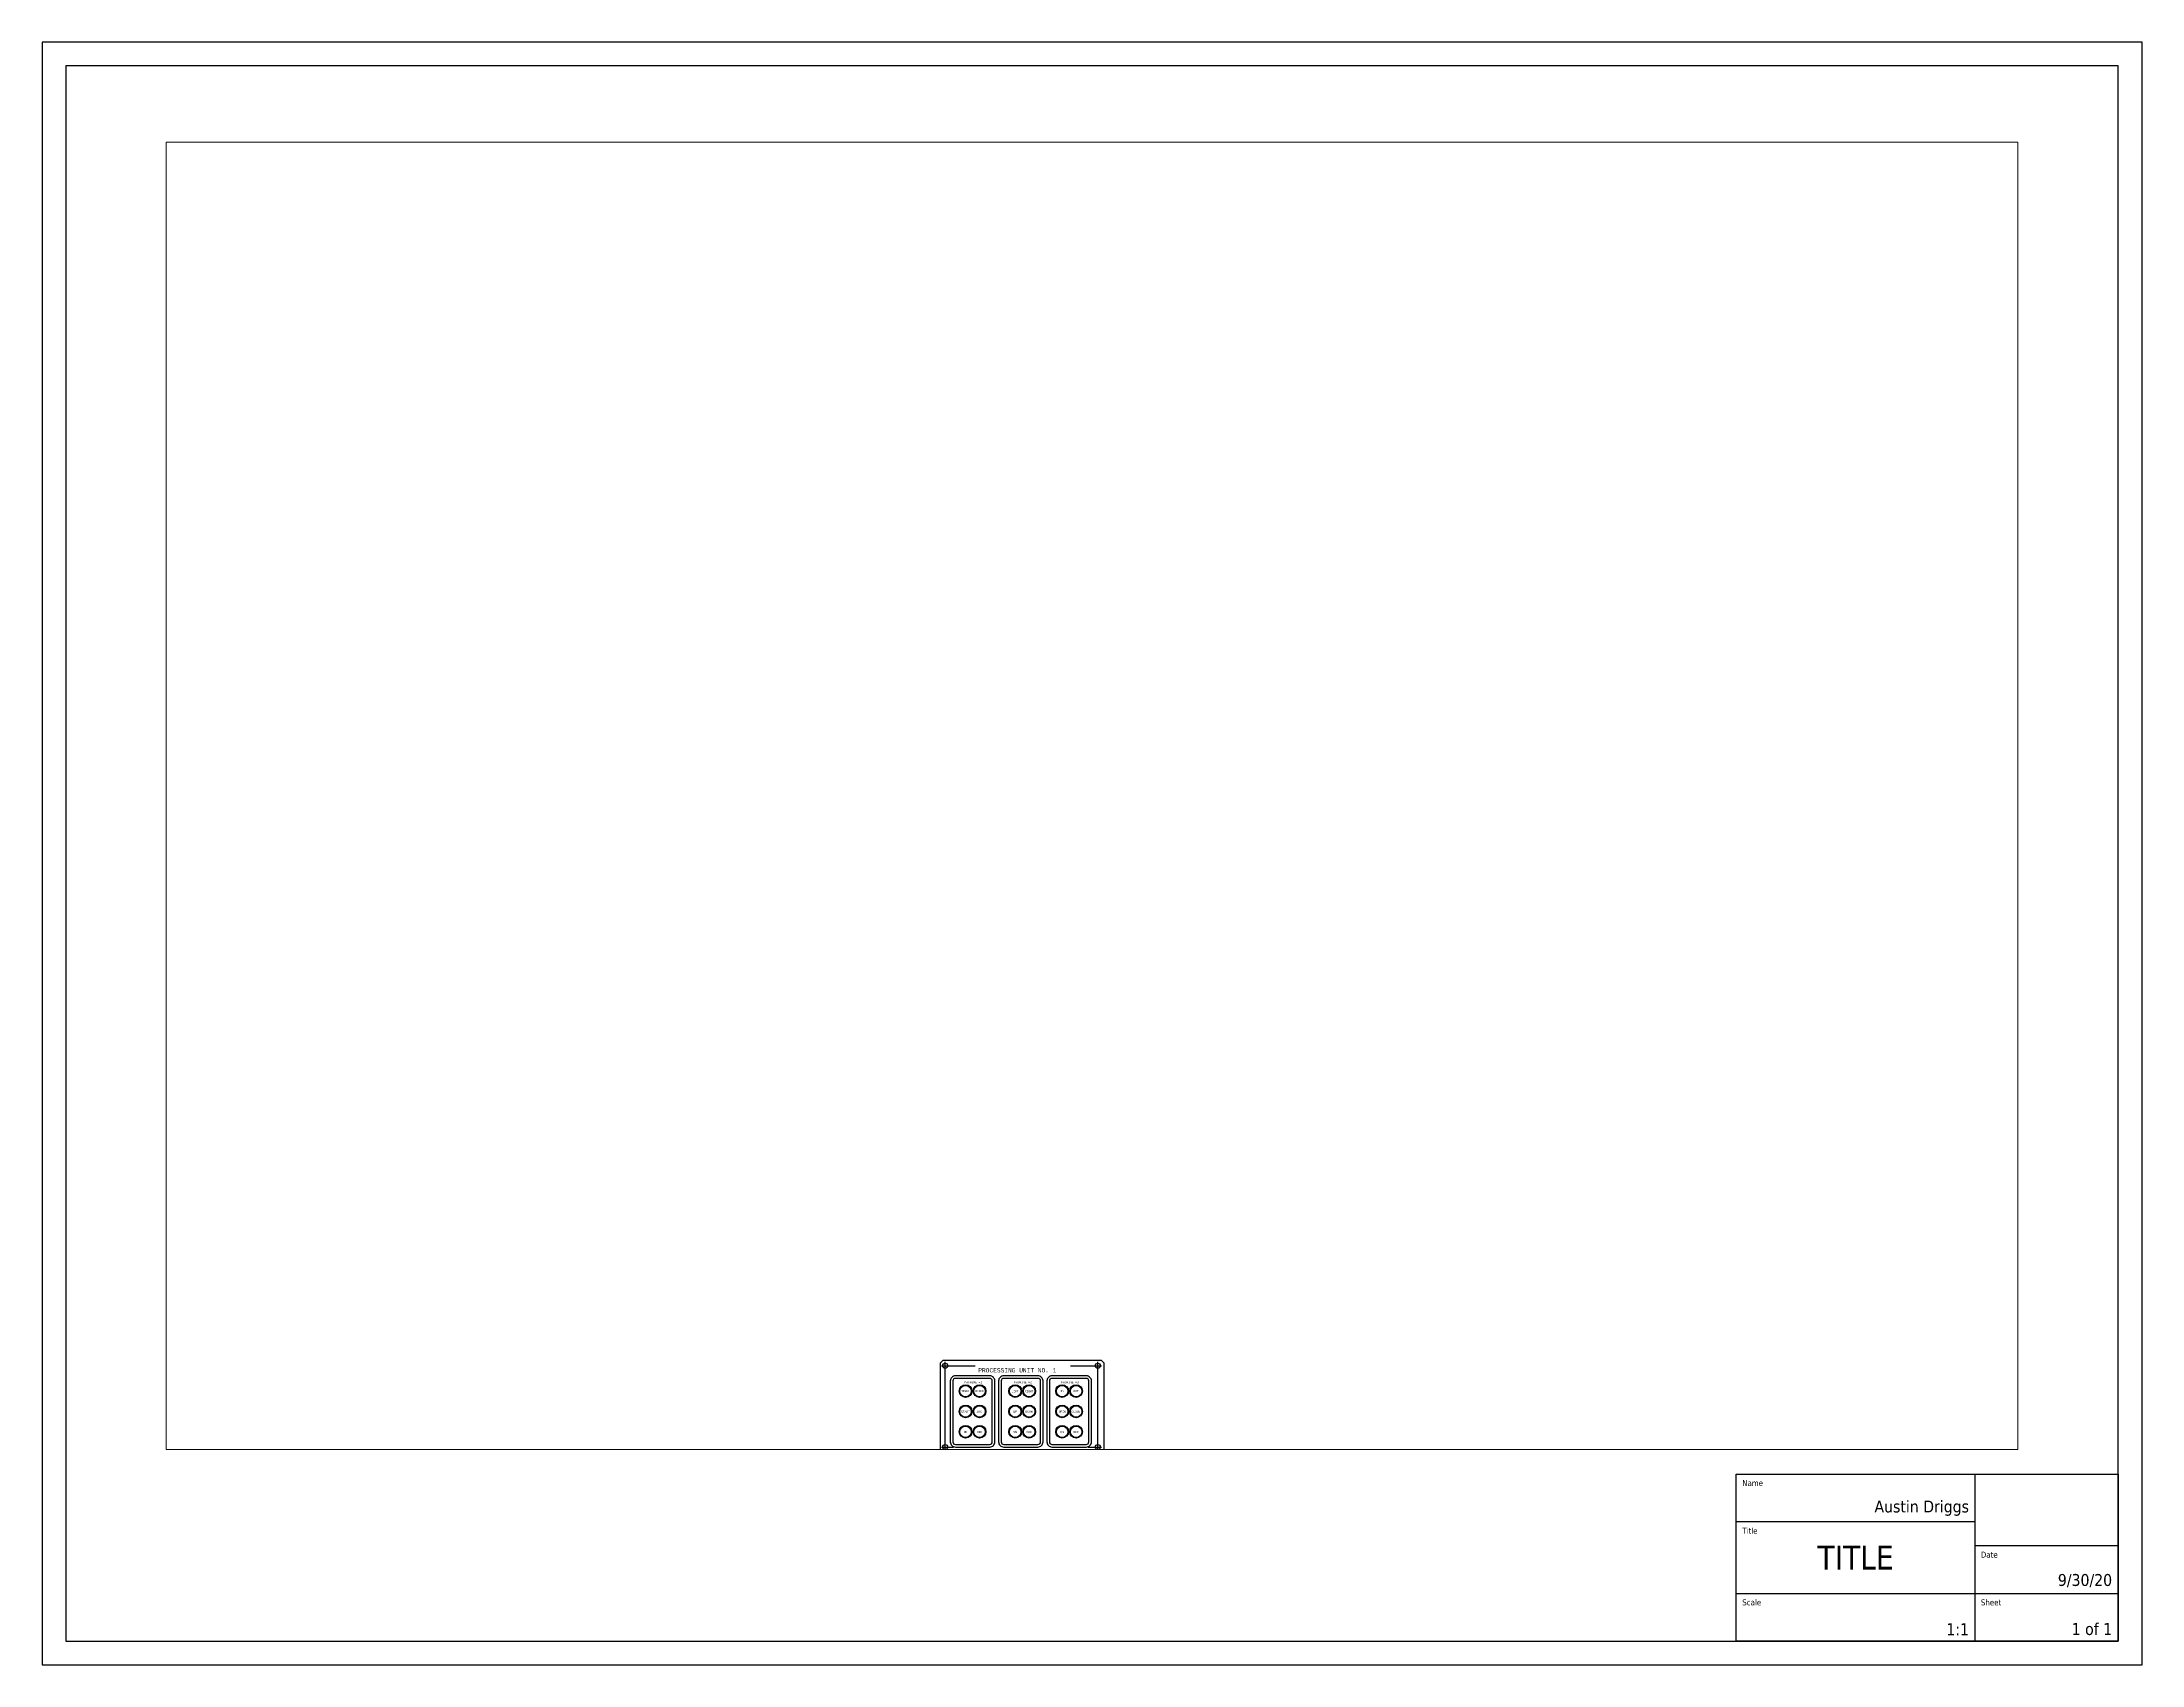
# Paper-space layout 'Layout2' of a CAD drawing. Header units: inches. Extents: x -0.3 to 21.7, y -0.3 to 16.7.
# The model-space entities are those that its viewports show. They can reach past a viewport. Long polylines and large blocks are cut down to what shows.
import ezdxf

# ---------------------------------------------------------------- set-up
doc = ezdxf.new("R2010")
doc.units = ezdxf.units.IN
doc.header["$MEASUREMENT"] = 0
doc.linetypes.add('CENTER', pattern=[2, 1.25, -0.25, 0.25, -0.25])
doc.linetypes.add('CENTER2', pattern=[1.125, 0.75, -0.125, 0.125, -0.125])
doc.layers.add('center', color=4, linetype='CENTER')
doc.layers.add('title', color=7, linetype='Continuous')
doc.styles.add('ROMAN C', font='monotxt.shx', dxfattribs={"height": 0.2})
doc.styles.add('TAHOMA.0625', font='tahoma.ttf', dxfattribs={"height": 0.0625})
doc.styles.add('TAHOMA.125', font='tahoma.ttf', dxfattribs={"height": 0.125})
doc.styles.add('TAHOMA.25', font='tahoma.ttf', dxfattribs={"height": 0.25})

# ---------------------------------------------------------------- blocks, each defined once
blk = doc.blocks.new('*U1')
for radius in [0.625, 0.562]:
    blk.add_circle((0, 0), radius)
blk = doc.blocks.new('*U2')
at = {"color": 0, "linetype": 'ByBlock', "lineweight": -2, "transparency": 16777216}
for p in [(0, 4), (1.375, 4), (0, 2), (1.375, 2), (0, 0), (1.375, 0)]:
    blk.add_blockref('*U1', p, dxfattribs=at)
blk = doc.blocks.new('*U3')
for radius in [0.625, 0.562]:
    blk.add_circle((0, 0), radius)
blk = doc.blocks.new('*U4')
at = {"color": 0, "linetype": 'ByBlock', "lineweight": -2, "transparency": 16777216}
for p in [(0, 4), (1.375, 4), (0, 2), (1.375, 2), (0, 0), (1.375, 0)]:
    blk.add_blockref('*U3', p, dxfattribs=at)
blk = doc.blocks.new('*U5')
for radius in [0.625, 0.562]:
    blk.add_circle((0, 0), radius)
blk = doc.blocks.new('*U6')
at = {"color": 0, "linetype": 'ByBlock', "lineweight": -2, "transparency": 16777216}
for p in [(0, 4), (1.375, 4), (0, 2), (1.375, 2), (0, 0), (1.375, 0)]:
    blk.add_blockref('*U5', p, dxfattribs=at)
blk = doc.blocks.new('*U7')
at = {"layer": 'center', "color": 0, "linetype": 'CENTER2', "transparency": 16777216}
for p, q in [((0, 0.05), (0, 7.6875)), ((-0.37, 0), (-0.05, 0)), ((0.05, 0), (0.8125, 0)), ((0, -0.37), (0, -0.05))]:
    blk.add_line(p, q, dxfattribs=at)
at = {"layer": 'center', "color": 0, "linetype": 'Continuous', "transparency": 16777216}
for p, q in [((-0.025, 0), (0.025, 0)), ((0, -0.025), (0, 0.025))]:
    blk.add_line(p, q, dxfattribs=at)
blk = doc.blocks.new('*U8')
at = {"layer": 'center', "color": 0, "linetype": 'CENTER2', "transparency": 16777216}
for p, q in [((-0.37, 0), (-0.05, 0)), ((0, 0.05), (0, 0.37)), ((0.05, 0), (2.9375, 0)), ((0, -0.37), (0, -0.05))]:
    blk.add_line(p, q, dxfattribs=at)
at = {"layer": 'center', "color": 0, "linetype": 'Continuous', "transparency": 16777216}
for p, q in [((-0.025, 0), (0.025, 0)), ((0, -0.025), (0, 0.025))]:
    blk.add_line(p, q, dxfattribs=at)
blk = doc.blocks.new('*U9')
at = {"layer": 'center', "color": 0, "linetype": 'CENTER2', "transparency": 16777216}
for p, q in [((-2.6875, 0), (-0.05, 0)), ((0, 0.05), (0, 0.37)), ((0.05, 0), (0.37, 0)), ((0, -7.625), (0, -0.05))]:
    blk.add_line(p, q, dxfattribs=at)
at = {"layer": 'center', "color": 0, "linetype": 'Continuous', "transparency": 16777216}
for p, q in [((-0.025, 0), (0.025, 0)), ((0, -0.025), (0, 0.025))]:
    blk.add_line(p, q, dxfattribs=at)
blk = doc.blocks.new('*U10')
at = {"layer": 'center', "color": 0, "linetype": 'CENTER2', "transparency": 16777216}
for p, q in [((-0.9375, 0), (-0.05, 0)), ((0, 0.05), (0, 0.37)), ((0.05, 0), (0.37, 0)), ((0, -0.37), (0, -0.05))]:
    blk.add_line(p, q, dxfattribs=at)
at = {"layer": 'center', "color": 0, "linetype": 'Continuous', "transparency": 16777216}
for p, q in [((-0.025, 0), (0.025, 0)), ((0, -0.025), (0, 0.025))]:
    blk.add_line(p, q, dxfattribs=at)

msp = doc.modelspace()

# ---------------------------------------------------------------- linework, layer by layer
for points in [[(1.5, 0.5), (4.88, 0.5, 0.414214), (5.38, 1), (5.38, 7, 0.414214), (4.88, 7.5), (1.5, 7.5, 0.414214), (1, 7), (1, 1, 0.414214)], [(1.5, 0.75), (4.88, 0.75, 0.414214), (5.12, 1), (5.12, 7, 0.414214), (4.88, 7.25), (1.5, 7.25, 0.414214), (1.25, 7), (1.25, 1, 0.414214)], [(6.25, 0.5), (9.62, 0.5, 0.414214), (10.12, 1), (10.12, 7, 0.414214), (9.62, 7.5), (6.25, 7.5, 0.414214), (5.75, 7), (5.75, 1, 0.414214)], [(6.25, 0.75), (9.62, 0.75, 0.414214), (9.88, 1), (9.88, 7, 0.414214), (9.62, 7.25), (6.25, 7.25, 0.414214), (6, 7), (6, 1, 0.414214)], [(11, 0.5), (14.38, 0.5, 0.414214), (14.88, 1), (14.88, 7, 0.414214), (14.38, 7.5), (11, 7.5, 0.414214), (10.5, 7), (10.5, 1, 0.414214)], [(11, 0.75), (14.38, 0.75, 0.414214), (14.62, 1), (14.62, 7, 0.414214), (14.38, 7.25), (11, 7.25, 0.414214), (10.75, 7), (10.75, 1, 0.414214)]]:
    msp.add_lwpolyline(points, format="xyb", close=True)
for centre in [(0.5, 8.5), (15.5, 8.5), (0.5, 0.5), (15.5, 0.5)]:
    msp.add_circle(centre, 0.25)
at = {"layer": 'title'}
msp.add_lwpolyline([(0.25, 0), (15.88, 0), (16.12, 0.25), (16.12, 8.75), (15.88, 9), (0.25, 9), (0, 8.75), (0, 0.25)], close=True, dxfattribs=at)

# ---------------------------------------------------------------- block references
for name, p in [('*U2', (2.5, 2)), ('*U4', (7.38, 2)), ('*U6', (12, 2))]:
    msp.add_blockref(name, p)
at = {"layer": 'center', "linetype": 'CENTER2'}
for name, p in [('*U8', (0.5, 8.5)), ('*U9', (15.5, 8.5)), ('*U7', (0.5, 0.5)), ('*U10', (15.5, 0.5))]:
    msp.add_blockref(name, p, dxfattribs=at)

# ---------------------------------------------------------------- texts
at = {"style": 'ROMAN C'}
for s, insert, char_height, width, attachment_point in [('PROCESSING UNIT NO. 1', (3.75, 8.26), 0.423, 9.8211, 1), ('MACHINE #1', (3.27, 6.87), 0.2, 2.04, 5), ('MACHINE #2', (8.15, 6.87), 0.2, 2.04, 5), ('MACHINE #3', (12.77, 6.87), 0.2, 2.04, 5), ('RESET', (2.05, 6.12), 0.2, 0.5625, 1), ('INDEX', (3.41, 6.11), 0.2, 1.125, 1), ('LEFT', (7.37, 5.98), 0.2, 0.625, 5), ('RIGHT', (8.31, 6.08), 0.2, 0.75, 1), ('IN', (11.84, 6.11), 0.2, 0.6875, 1), ('OUT', (13.11, 6.1), 0.2, 0.5625, 1), ('START', (2.06, 4.08), 0.2, 0.6875, 1), ('ON', (2.33, 2.09), 0.2, 0.75, 1), ('JOG', (3.58, 4.09), 0.2, 0.75, 1), ('OFF', (3.62, 2.07), 0.2, 0.8125, 1), ('ON', (7.2, 2.09), 0.2, 0.75, 1), ('UP', (7.21, 4.08), 0.2, 0.6875, 1), ('DOWN', (8.39, 4.09), 0.2, 0.75, 1), ('OFF', (8.5, 2.07), 0.2, 0.8125, 1), ('OPEN', (11.67, 4.08), 0.2, 0.625, 1), ('ON', (11.81, 2.08), 0.2, 0.75, 1), ('CLOSE', (12.92, 4.09), 0.2, 0.75, 1), ('OFF', (13.11, 2.08), 0.2, 0.8125, 1)]:
    msp.add_mtext(s, dxfattribs=dict(at, insert=insert, char_height=char_height, width=width, attachment_point=attachment_point))

psp = doc.layouts.new('Layout2')

# ---------------------------------------------------------------- linework, layer by layer
at = {"layer": 'title'}
for p, q in [((20, 1.75), (20, 0)), ((20, 1.25), (17.5, 1.25)), ((20, 1), (21.5, 1)), ((17.5, 0.5), (21.5, 0.5))]:
    psp.add_line(p, q, dxfattribs=at)
for points in [[(-0.25, -0.25), (21.75, -0.25), (21.75, 16.75), (-0.25, 16.75)], [(0, 0), (21.5, 0), (21.5, 16.5), (0, 16.5)], [(17.5, 1.75), (21.5, 1.75), (21.5, 0), (17.5, 0)]]:
    psp.add_lwpolyline(points, close=True, dxfattribs=at)

# ---------------------------------------------------------------- texts
at = {"layer": 'title', "width": 2.5}
for s, insert, char_height, attachment_point, style in [('Name', (17.562, 1.687), 0.0625, 1, 'TAHOMA.0625'), ('Austin Driggs', (19.937, 1.312), 0.125, 9, 'TAHOMA.125'), ('Title', (17.562, 1.187), 0.0625, 1, 'TAHOMA.0625'), ('TITLE', (18.75, 0.875), 0.25, 5, 'TAHOMA.25'), ('Date', (20.062, 0.937), 0.0625, 1, 'TAHOMA.0625'), ('9/30/20', (21.437, 0.562), 0.125, 9, 'TAHOMA.125'), ('Scale', (17.562, 0.437), 0.0625, 1, 'TAHOMA.0625'), ('Sheet', (20.062, 0.437), 0.0625, 1, 'TAHOMA.0625'), ('1:1', (19.937, 0.062), 0.125, 9, 'TAHOMA.125'), ('1 of 1', (21.437, 0.062), 0.125, 9, 'TAHOMA.125')]:
    psp.add_mtext(s, dxfattribs=dict(at, insert=insert, char_height=char_height, attachment_point=attachment_point, style=style))

# ---------------------------------------------------------------- viewports
at = {"layer": 'title'}
psp.add_viewport(center=(10.75, 8.853), size=(19.4, 13.69317), view_center_point=(14.935, 64.521), view_height=128.53826, dxfattribs=at)

doc.saveas('drawing.dxf')
